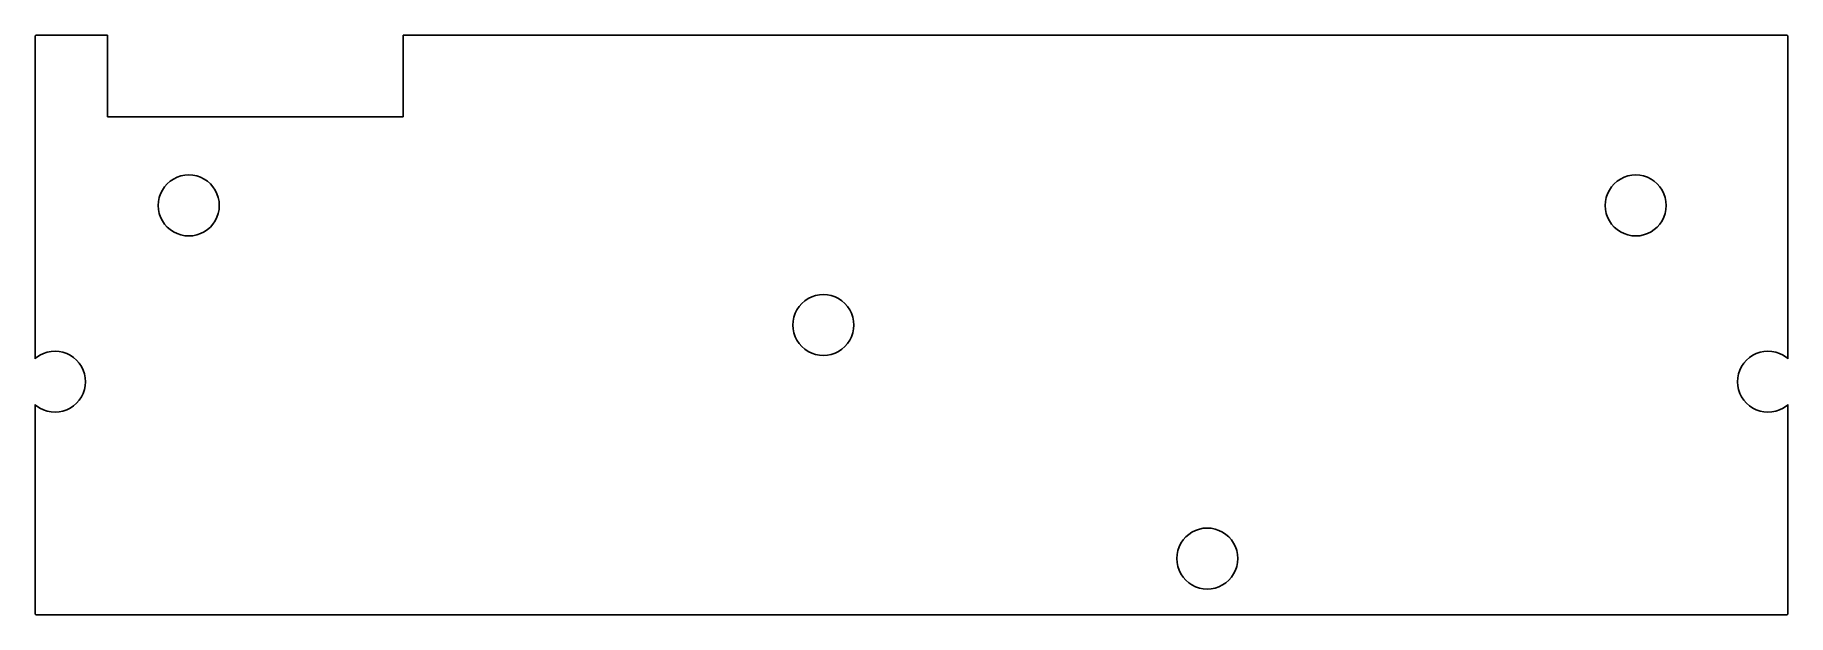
# Model space of a CAD drawing. Header units: metres. Extents: x 7 to 291, y 1 to 95.
import ezdxf

# ---------------------------------------------------------------- set-up
doc = ezdxf.new("R2010")
doc.units = ezdxf.units.M

msp = doc.modelspace()

# ---------------------------------------------------------------- linework, layer by layer
for p, q in [((6.75375, 94.6325), (6.75, 94.5753)), ((6.75, 94.5753), (6.75, 42.3196)), ((6.76007, 94.6643), (6.75375, 94.6325)), ((6.77051, 94.695), (6.76007, 94.6643)), ((6.7849, 94.7242), (6.77051, 94.695)), ((6.80292, 94.7512), (6.7849, 94.7242)), ((6.82437, 94.7756), (6.80292, 94.7512)), ((6.84882, 94.7971), (6.82437, 94.7756)), ((6.87578, 94.8151), (6.84882, 94.7971)), ((6.90495, 94.8295), (6.87578, 94.8151)), ((6.9357, 94.8399), (6.90495, 94.8295)), ((6.96753, 94.8462), (6.9357, 94.8399)), ((7.02466, 94.85), (6.96753, 94.8462)), ((18.5, 94.85), (7.02466, 94.85)), ((18.5, 81.6), (18.5, 94.85)), ((290.975, 94.85), (66.5, 94.85)), ((66.5, 94.85), (66.5, 81.6)), ((291.032, 94.8462), (290.975, 94.85)), ((291.064, 94.8399), (291.032, 94.8462)), ((291.095, 94.8295), (291.064, 94.8399)), ((291.124, 94.8151), (291.095, 94.8295)), ((291.151, 94.7971), (291.124, 94.8151)), ((291.176, 94.7756), (291.151, 94.7971)), ((291.197, 94.7512), (291.176, 94.7756)), ((291.215, 94.7242), (291.197, 94.7512)), ((291.229, 94.695), (291.215, 94.7242)), ((291.24, 94.6643), (291.229, 94.695)), ((291.246, 94.6325), (291.24, 94.6643)), ((291.25, 94.5753), (291.246, 94.6325)), ((291.25, 42.3196), (291.25, 94.5753)), ((66.5, 81.6), (18.5, 81.6)), ((28.1998, 70.7002), (28.6866, 71.1271)), ((28.6866, 71.1271), (29.225, 71.4868)), ((29.225, 71.4868), (29.8057, 71.7732)), ((29.8057, 71.7732), (30.4188, 71.9813)), ((30.4188, 71.9813), (31.0539, 72.1077)), ((31.0539, 72.1077), (31.7, 72.15)), ((31.7, 72.15), (32.3461, 72.1077)), ((32.3461, 72.1077), (32.9811, 71.9813)), ((32.9811, 71.9813), (33.5943, 71.7732)), ((33.5943, 71.7732), (34.175, 71.4868)), ((34.175, 71.4868), (34.7134, 71.1271)), ((34.7134, 71.1271), (35.2002, 70.7002)), ((263.05, 70.7002), (263.537, 71.1271)), ((263.537, 71.1271), (264.075, 71.4868)), ((264.075, 71.4868), (264.656, 71.7732)), ((264.656, 71.7732), (265.269, 71.9813)), ((265.269, 71.9813), (265.904, 72.1077)), ((265.904, 72.1077), (266.55, 72.15)), ((266.55, 72.15), (267.196, 72.1077)), ((267.196, 72.1077), (267.831, 71.9813)), ((267.831, 71.9813), (268.444, 71.7732)), ((268.444, 71.7732), (269.025, 71.4868)), ((269.025, 71.4868), (269.563, 71.1271)), ((269.563, 71.1271), (270.05, 70.7002)), ((26.7923, 67.8461), (26.9187, 68.4811)), ((26.9187, 68.4811), (27.1268, 69.0943)), ((27.1268, 69.0943), (27.4132, 69.675)), ((27.4132, 69.675), (27.7729, 70.2134)), ((27.7729, 70.2134), (28.1998, 70.7002)), ((35.2002, 70.7002), (35.6271, 70.2134)), ((35.6271, 70.2134), (35.9868, 69.675)), ((35.9868, 69.675), (36.2732, 69.0943)), ((36.2732, 69.0943), (36.4813, 68.4811)), ((36.4813, 68.4811), (36.6077, 67.8461)), ((261.642, 67.8461), (261.769, 68.4811)), ((261.769, 68.4811), (261.977, 69.0943)), ((261.977, 69.0943), (262.263, 69.675)), ((262.263, 69.675), (262.623, 70.2134)), ((262.623, 70.2134), (263.05, 70.7002)), ((270.05, 70.7002), (270.477, 70.2134)), ((270.477, 70.2134), (270.837, 69.675)), ((270.837, 69.675), (271.123, 69.0943)), ((271.123, 69.0943), (271.331, 68.4811)), ((271.331, 68.4811), (271.458, 67.8461)), ((26.75, 67.2), (26.7923, 67.8461)), ((26.7923, 66.5539), (26.75, 67.2)), ((26.9187, 65.9188), (26.7923, 66.5539)), ((27.1268, 65.3057), (26.9187, 65.9188)), ((36.4813, 65.9188), (36.2732, 65.3057)), ((36.6077, 66.5539), (36.4813, 65.9188)), ((36.6077, 67.8461), (36.65, 67.2)), ((36.65, 67.2), (36.6077, 66.5539)), ((261.6, 67.2), (261.642, 67.8461)), ((261.642, 66.5539), (261.6, 67.2)), ((261.769, 65.9188), (261.642, 66.5539)), ((261.977, 65.3057), (261.769, 65.9188)), ((271.331, 65.9188), (271.123, 65.3057)), ((271.458, 66.5539), (271.331, 65.9188)), ((271.458, 67.8461), (271.5, 67.2)), ((271.5, 67.2), (271.458, 66.5539)), ((27.4132, 64.725), (27.1268, 65.3057)), ((27.7729, 64.1866), (27.4132, 64.725)), ((28.1998, 63.6998), (27.7729, 64.1866)), ((28.6866, 63.2729), (28.1998, 63.6998)), ((29.225, 62.9132), (28.6866, 63.2729)), ((29.8057, 62.6268), (29.225, 62.9132)), ((30.4188, 62.4187), (29.8057, 62.6268)), ((33.5943, 62.6268), (32.9811, 62.4187)), ((34.175, 62.9132), (33.5943, 62.6268)), ((34.7134, 63.2729), (34.175, 62.9132)), ((35.2002, 63.6998), (34.7134, 63.2729)), ((35.6271, 64.1866), (35.2002, 63.6998)), ((35.9868, 64.725), (35.6271, 64.1866)), ((36.2732, 65.3057), (35.9868, 64.725)), ((262.263, 64.725), (261.977, 65.3057)), ((262.623, 64.1866), (262.263, 64.725)), ((263.05, 63.6998), (262.623, 64.1866)), ((263.537, 63.2729), (263.05, 63.6998)), ((264.075, 62.9132), (263.537, 63.2729)), ((264.656, 62.6268), (264.075, 62.9132)), ((265.269, 62.4187), (264.656, 62.6268)), ((268.444, 62.6268), (267.831, 62.4187)), ((269.025, 62.9132), (268.444, 62.6268)), ((269.563, 63.2729), (269.025, 62.9132)), ((270.05, 63.6998), (269.563, 63.2729)), ((270.477, 64.1866), (270.05, 63.6998)), ((270.837, 64.725), (270.477, 64.1866)), ((271.123, 65.3057), (270.837, 64.725)), ((31.0539, 62.2923), (30.4188, 62.4187)), ((31.7, 62.25), (31.0539, 62.2923)), ((32.3461, 62.2923), (31.7, 62.25)), ((32.9811, 62.4187), (32.3461, 62.2923)), ((265.904, 62.2923), (265.269, 62.4187)), ((266.55, 62.25), (265.904, 62.2923)), ((267.196, 62.2923), (266.55, 62.25)), ((267.831, 62.4187), (267.196, 62.2923)), ((130.773, 50.8134), (131.2, 51.3002)), ((131.2, 51.3002), (131.687, 51.7271)), ((131.687, 51.7271), (132.225, 52.0868)), ((132.225, 52.0868), (132.806, 52.3732)), ((132.806, 52.3732), (133.419, 52.5813)), ((133.419, 52.5813), (134.054, 52.7076)), ((134.054, 52.7076), (134.7, 52.75)), ((134.7, 52.75), (135.346, 52.7076)), ((135.346, 52.7076), (135.981, 52.5813)), ((135.981, 52.5813), (136.594, 52.3732)), ((136.594, 52.3732), (137.175, 52.0868)), ((137.175, 52.0868), (137.713, 51.7271)), ((137.713, 51.7271), (138.2, 51.3002)), ((138.2, 51.3002), (138.627, 50.8134)), ((129.75, 47.8), (129.792, 48.4461)), ((129.792, 48.4461), (129.919, 49.0811)), ((129.919, 49.0811), (130.127, 49.6943)), ((130.127, 49.6943), (130.413, 50.275)), ((130.413, 50.275), (130.773, 50.8134)), ((138.627, 50.8134), (138.987, 50.275)), ((138.987, 50.275), (139.273, 49.6943)), ((139.273, 49.6943), (139.481, 49.0811)), ((139.481, 49.0811), (139.608, 48.4461)), ((139.608, 48.4461), (139.65, 47.8)), ((129.792, 47.1539), (129.75, 47.8)), ((129.919, 46.5188), (129.792, 47.1539)), ((130.127, 45.9057), (129.919, 46.5188)), ((130.413, 45.325), (130.127, 45.9057)), ((139.273, 45.9057), (138.987, 45.325)), ((139.481, 46.5188), (139.273, 45.9057)), ((139.608, 47.1539), (139.481, 46.5188)), ((139.65, 47.8), (139.608, 47.1539)), ((6.98662, 42.5271), (7.52499, 42.8868)), ((7.52499, 42.8868), (8.10571, 43.1732)), ((8.10571, 43.1732), (8.71884, 43.3813)), ((8.71884, 43.3813), (9.35388, 43.5076)), ((9.35388, 43.5076), (10, 43.55)), ((10, 43.55), (10.6461, 43.5076)), ((10.6461, 43.5076), (11.2811, 43.3813)), ((11.2811, 43.3813), (11.8943, 43.1732)), ((11.8943, 43.1732), (12.475, 42.8868)), ((12.475, 42.8868), (13.0134, 42.5271)), ((130.773, 44.7866), (130.413, 45.325)), ((131.2, 44.2998), (130.773, 44.7866)), ((131.687, 43.8729), (131.2, 44.2998)), ((132.225, 43.5132), (131.687, 43.8729)), ((132.806, 43.2268), (132.225, 43.5132)), ((133.419, 43.0187), (132.806, 43.2268)), ((134.054, 42.8923), (133.419, 43.0187)), ((134.7, 42.85), (134.054, 42.8923)), ((135.346, 42.8923), (134.7, 42.85)), ((135.981, 43.0187), (135.346, 42.8923)), ((136.594, 43.2268), (135.981, 43.0187)), ((137.175, 43.5132), (136.594, 43.2268)), ((137.713, 43.8729), (137.175, 43.5132)), ((138.2, 44.2998), (137.713, 43.8729)), ((138.627, 44.7866), (138.2, 44.2998)), ((138.987, 45.325), (138.627, 44.7866)), ((284.987, 42.5271), (285.525, 42.8868)), ((285.525, 42.8868), (286.106, 43.1732)), ((286.106, 43.1732), (286.719, 43.3813)), ((286.719, 43.3813), (287.354, 43.5076)), ((287.354, 43.5076), (288, 43.55)), ((288, 43.55), (288.646, 43.5076)), ((288.646, 43.5076), (289.281, 43.3813)), ((289.281, 43.3813), (289.894, 43.1732)), ((289.894, 43.1732), (290.475, 42.8868)), ((290.475, 42.8868), (291.013, 42.5271)), ((6.75, 42.3196), (6.98662, 42.5271)), ((13.0134, 42.5271), (13.5002, 42.1002)), ((13.5002, 42.1002), (13.9271, 41.6134)), ((13.9271, 41.6134), (14.2868, 41.075)), ((14.2868, 41.075), (14.5732, 40.4943)), ((14.5732, 40.4943), (14.7813, 39.8811)), ((14.7813, 39.8811), (14.9076, 39.2461)), ((283.092, 39.2461), (283.219, 39.8811)), ((283.219, 39.8811), (283.427, 40.4943)), ((283.427, 40.4943), (283.713, 41.075)), ((283.713, 41.075), (284.073, 41.6134)), ((284.073, 41.6134), (284.5, 42.1002)), ((284.5, 42.1002), (284.987, 42.5271)), ((291.013, 42.5271), (291.25, 42.3196)), ((14.7813, 37.3188), (14.5732, 36.7057)), ((14.9076, 37.9539), (14.7813, 37.3188)), ((14.9076, 39.2461), (14.95, 38.6)), ((14.95, 38.6), (14.9076, 37.9539)), ((283.05, 38.6), (283.092, 39.2461)), ((283.092, 37.9539), (283.05, 38.6)), ((283.219, 37.3188), (283.092, 37.9539)), ((283.427, 36.7057), (283.219, 37.3188)), ((6.98662, 34.6729), (6.75, 34.8804)), ((6.75, 34.8804), (6.75, 1.02466)), ((7.52499, 34.3132), (6.98662, 34.6729)), ((8.10571, 34.0268), (7.52499, 34.3132)), ((12.475, 34.3132), (11.8943, 34.0268)), ((13.0134, 34.6729), (12.475, 34.3132)), ((13.5002, 35.0998), (13.0134, 34.6729)), ((13.9271, 35.5866), (13.5002, 35.0998)), ((14.2868, 36.125), (13.9271, 35.5866)), ((14.5732, 36.7057), (14.2868, 36.125)), ((283.713, 36.125), (283.427, 36.7057)), ((284.073, 35.5866), (283.713, 36.125)), ((284.5, 35.0998), (284.073, 35.5866)), ((284.987, 34.6729), (284.5, 35.0998)), ((285.525, 34.3132), (284.987, 34.6729)), ((286.106, 34.0268), (285.525, 34.3132)), ((290.475, 34.3132), (289.894, 34.0268)), ((291.013, 34.6729), (290.475, 34.3132)), ((291.25, 34.8804), (291.013, 34.6729)), ((291.25, 1.02466), (291.25, 34.8804)), ((8.71884, 33.8187), (8.10571, 34.0268)), ((9.35388, 33.6923), (8.71884, 33.8187)), ((10, 33.65), (9.35388, 33.6923)), ((10.6461, 33.6923), (10, 33.65)), ((11.2811, 33.8187), (10.6461, 33.6923)), ((11.8943, 34.0268), (11.2811, 33.8187)), ((286.719, 33.8187), (286.106, 34.0268)), ((287.354, 33.6923), (286.719, 33.8187)), ((288, 33.65), (287.354, 33.6923)), ((288.646, 33.6923), (288, 33.65)), ((289.281, 33.8187), (288.646, 33.6923)), ((289.894, 34.0268), (289.281, 33.8187)), ((194.525, 14.1868), (195.106, 14.4732)), ((195.106, 14.4732), (195.719, 14.6813)), ((195.719, 14.6813), (196.354, 14.8076)), ((196.354, 14.8076), (197, 14.85)), ((197, 14.85), (197.646, 14.8076)), ((197.646, 14.8076), (198.281, 14.6813)), ((198.281, 14.6813), (198.894, 14.4732)), ((198.894, 14.4732), (199.475, 14.1868)), ((192.219, 11.1812), (192.427, 11.7943)), ((192.427, 11.7943), (192.713, 12.375)), ((192.713, 12.375), (193.073, 12.9134)), ((193.073, 12.9134), (193.5, 13.4002)), ((193.5, 13.4002), (193.987, 13.8271)), ((193.987, 13.8271), (194.525, 14.1868)), ((199.475, 14.1868), (200.013, 13.8271)), ((200.013, 13.8271), (200.5, 13.4002)), ((200.5, 13.4002), (200.927, 12.9134)), ((200.927, 12.9134), (201.287, 12.375)), ((201.287, 12.375), (201.573, 11.7943)), ((201.573, 11.7943), (201.781, 11.1812)), ((192.05, 9.89999), (192.092, 10.5461)), ((192.092, 9.25389), (192.05, 9.89999)), ((192.092, 10.5461), (192.219, 11.1812)), ((192.219, 8.61884), (192.092, 9.25389)), ((192.427, 8.00571), (192.219, 8.61884)), ((201.781, 8.61884), (201.573, 8.00571)), ((201.781, 11.1812), (201.908, 10.5461)), ((201.908, 9.25389), (201.781, 8.61884)), ((201.908, 10.5461), (201.95, 9.89999)), ((201.95, 9.89999), (201.908, 9.25389)), ((192.713, 7.42499), (192.427, 8.00571)), ((193.073, 6.88663), (192.713, 7.42499)), ((193.5, 6.39981), (193.073, 6.88663)), ((193.987, 5.9729), (193.5, 6.39981)), ((194.525, 5.61316), (193.987, 5.9729)), ((200.013, 5.9729), (199.475, 5.61316)), ((200.5, 6.39981), (200.013, 5.9729)), ((200.927, 6.88663), (200.5, 6.39981)), ((201.287, 7.42499), (200.927, 6.88663)), ((201.573, 8.00571), (201.287, 7.42499)), ((195.106, 5.32678), (194.525, 5.61316)), ((195.719, 5.11865), (195.106, 5.32678)), ((196.354, 4.99234), (195.719, 5.11865)), ((197, 4.95), (196.354, 4.99234)), ((197.646, 4.99234), (197, 4.95)), ((198.281, 5.11865), (197.646, 4.99234)), ((198.894, 5.32678), (198.281, 5.11865)), ((199.475, 5.61316), (198.894, 5.32678)), ((6.75, 1.02466), (6.75375, 0.967529)), ((6.75375, 0.967529), (6.76007, 0.935699)), ((6.76007, 0.935699), (6.77051, 0.904953)), ((6.77051, 0.904953), (6.7849, 0.875778)), ((6.7849, 0.875778), (6.80292, 0.848816)), ((6.80292, 0.848816), (6.82437, 0.824371)), ((6.82437, 0.824371), (6.84882, 0.802917)), ((6.84882, 0.802917), (6.87578, 0.784897)), ((6.87578, 0.784897), (6.90495, 0.770508)), ((6.90495, 0.770508), (6.9357, 0.760071)), ((6.9357, 0.760071), (6.96753, 0.753754)), ((6.96753, 0.753754), (7.02466, 0.75)), ((7.02466, 0.75), (290.975, 0.75)), ((290.975, 0.75), (291.032, 0.753754)), ((291.032, 0.753754), (291.064, 0.760071)), ((291.064, 0.760071), (291.095, 0.770508)), ((291.095, 0.770508), (291.124, 0.784897)), ((291.124, 0.784897), (291.151, 0.802917)), ((291.151, 0.802917), (291.176, 0.824371)), ((291.176, 0.824371), (291.197, 0.848816)), ((291.197, 0.848816), (291.215, 0.875778)), ((291.215, 0.875778), (291.229, 0.904953)), ((291.229, 0.904953), (291.24, 0.935699)), ((291.24, 0.935699), (291.246, 0.967529)), ((291.246, 0.967529), (291.25, 1.02466))]:
    msp.add_line(p, q)

doc.saveas('drawing.dxf')
